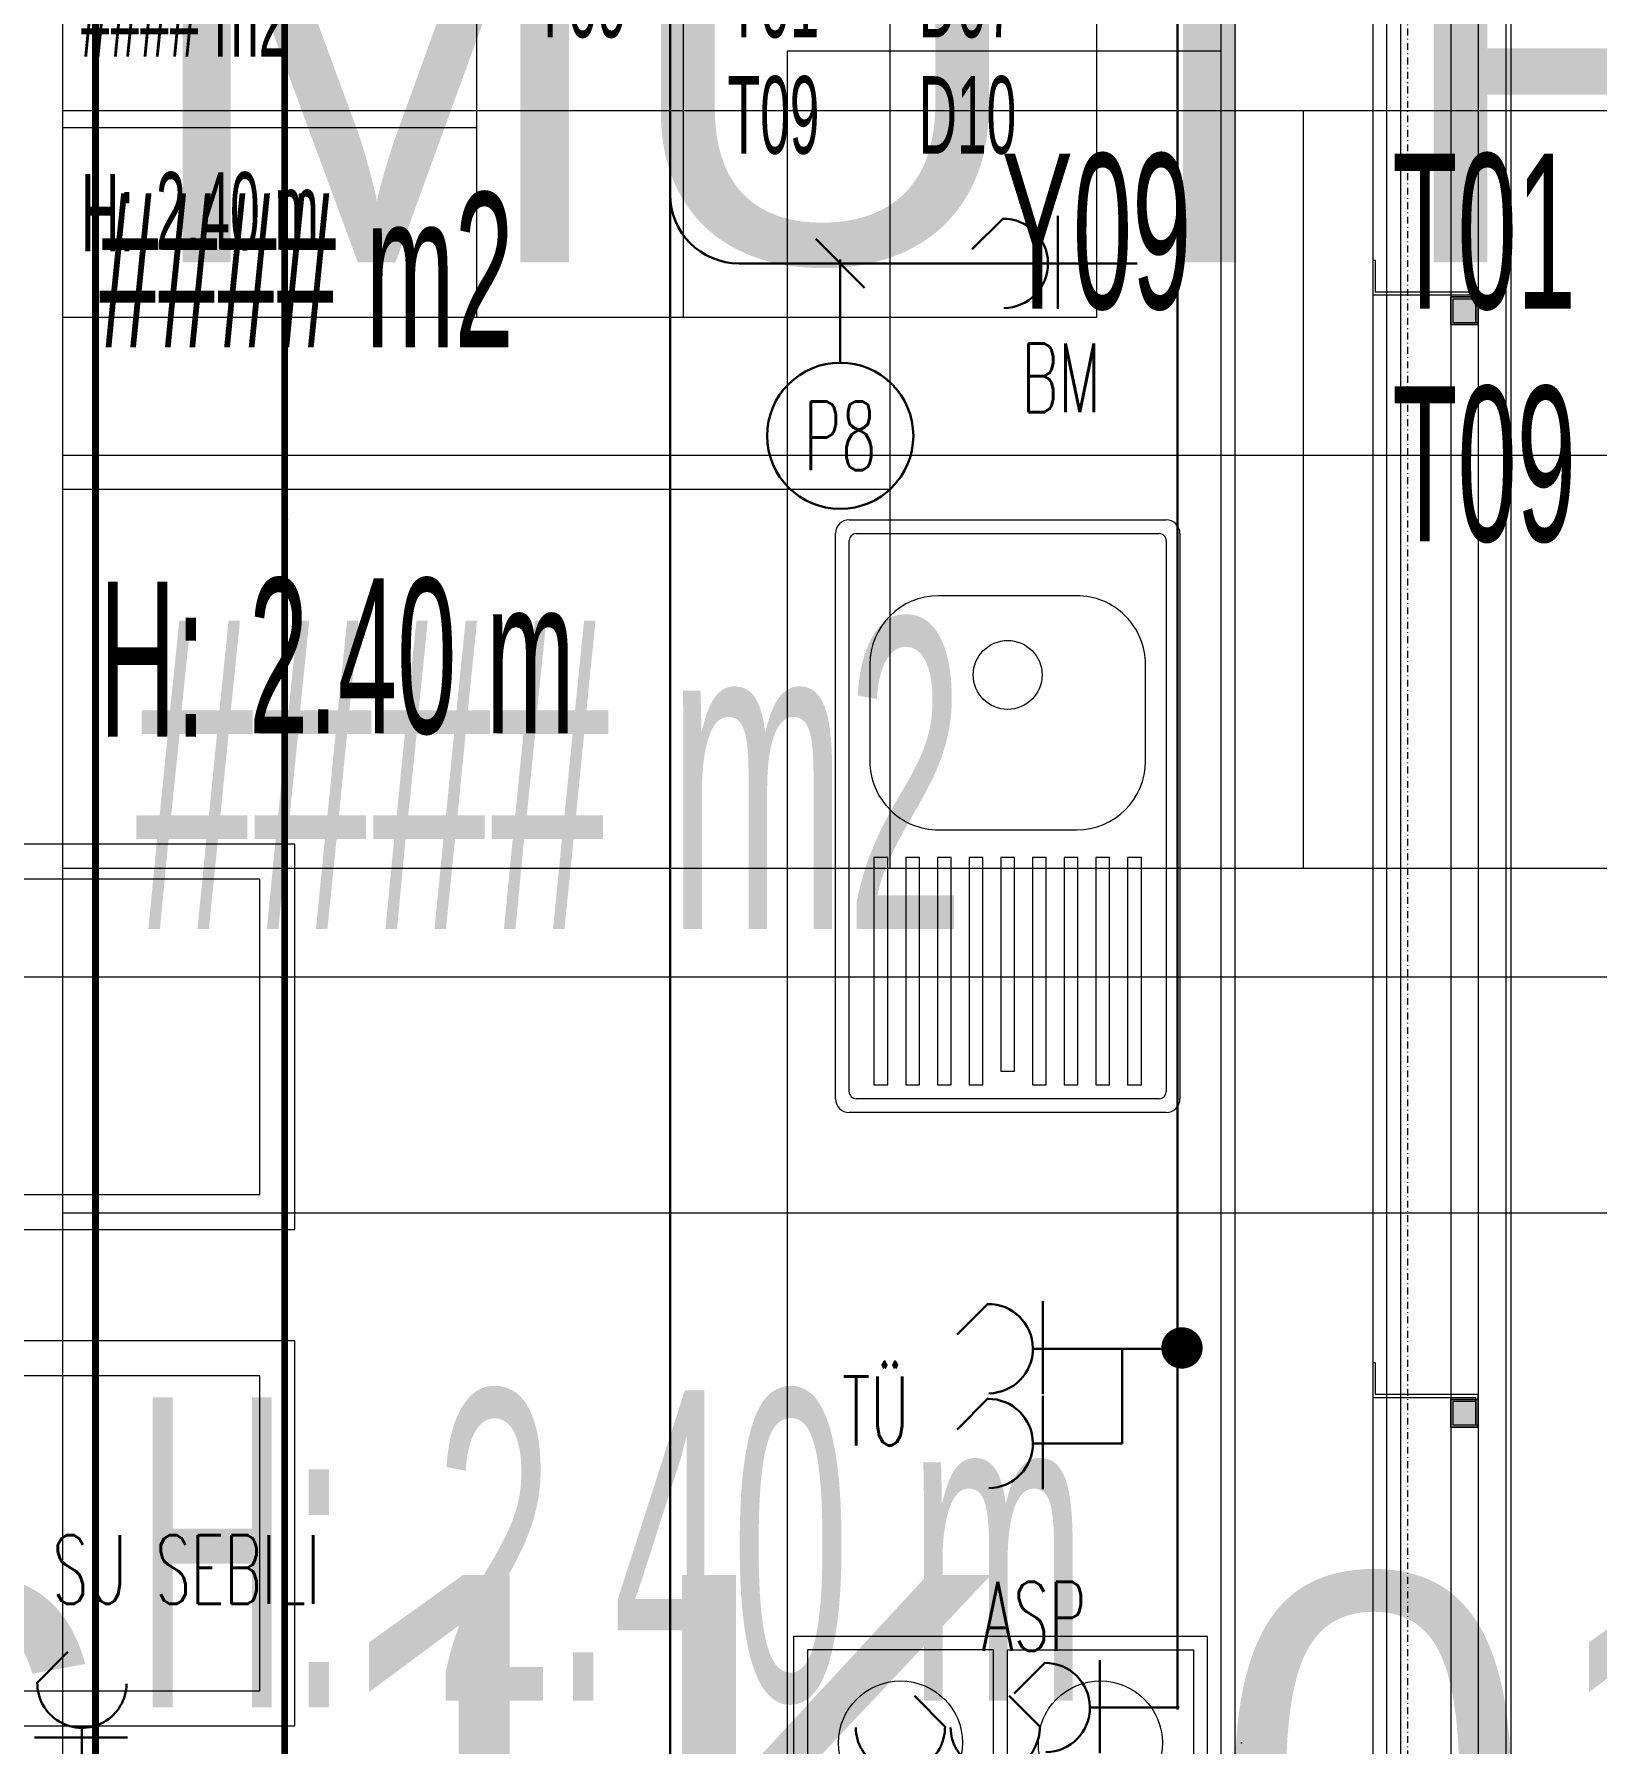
# Model space of a CAD drawing. Extents: x -9058 to 11890, y 0 to 6516.
# Drawn here: x 9660.8 to 9887.6, y 3389.7 to 3637.9 of the extents above; entities that cross this region are included whole.
import ezdxf
from ezdxf.enums import TextEntityAlignment as Align

# ---------------------------------------------------------------- set-up
doc = ezdxf.new("R2010")
doc.units = 0
doc.header["$MEASUREMENT"] = 0
for name, pattern in [('DASHDOT', [1, 0.5, -0.25, 0, -0.25]), ('HIDDEN', [0.375, 0.25, -0.125]), ('HIDDEN2', [4.7625, 3.175, -1.5875])]:
    doc.linetypes.add(name, pattern=pattern)
doc.layers.get('0').update_dxf_attribs({"color": 9, "lineweight": 9})
for name, color, linetype, lineweight in [('00', 9, 'Continuous', 9), ('05', 9, 'Continuous', 9), ('05V', 9, 'Continuous', 9), ('06D', 9, 'Continuous', 9), ('10', 9, 'Continuous', 9), ('14', 9, 'Continuous', 9), ('21', 9, 'Continuous', 9), ('21_mahal200', 9, 'Continuous', 9), ('21_mahal200 @ 10 (1)', 9, 'Continuous', 9), ('21_mahal200 @ 10 (2)', 9, 'Continuous', 9), ('21_mahal200 @ 20', 9, 'Continuous', 9), ('21_mahal200 @ 5 (1)', 9, 'Continuous', 9), ('21_mahal200 @ 5 (2)', 9, 'Continuous', 9), ('24', 9, 'DASHDOT', 9), ('33', 9, 'BATTING', 9), ('40A', 9, 'Continuous', 9), ('E-KABLO', 7, 'Continuous', 30), ('E-KAPAKLI PRİZ', 7, 'Continuous', 30), ('E-LINYE', 7, 'Continuous', 30)]:
    doc.layers.add(name, color=color, linetype=linetype, lineweight=lineweight)
doc.styles.add('Arial', font='arial.ttf', dxfattribs={"height": 2.5})
doc.styles.add('E-YAZI', font='txttw.shx')
doc.styles.add('MuuM_TEXT-STANDART', font='ARIALN.TTF')
doc.linetypes.add('BATTING', pattern='A,0.0001,-0.1,[134,ltypeshp.shx,S=0.1,R=0,X=-0.1,Y=0],-0.2,[134,ltypeshp.shx,S=0.1,R=180,X=0.1,Y=0],-0.1', length=0.4001)
doc.dimstyles.new('MuuM_Annotative', dxfattribs={"dimscale": 0.1, "dimtxt": 2, "dimasz": 1, "dimexe": 1, "dimexo": 1, "dimgap": 1, "dimtad": 1, "dimdec": 1, "dimrnd": 0.5, "dimdsep": 46, "dimtxsty": 'MuuM_TEXT-STANDART', "dimblk": 'ARCHTICK', "dimcen": 0, "dimdle": 0.15, "dimclrd": 256, "dimclre": 256, "dimclrt": 256, "dimadec": 0, "dimazin": 0, "dimtfac": 5, "dimtdec": 1, "dimtix": 1, "dimtmove": 2, "dimatfit": 3, "dimldrblk": 'DOT', "dimfxl": 3, "dimfxlon": 1, "dimtolj": 1, "dimlwd": -1, "dimlwe": -1, "dimarcsym": 0})

# ---------------------------------------------------------------- blocks, each defined once
blk = doc.blocks.new('p-audi-conference')
for points in [[(432.36, 271.8), (488.24, 271.8), (488.24, 221), (432.36, 221)], [(504.42, 271.8), (560.3, 271.8), (560.3, 221), (504.42, 221)], [(437.44, 266.72), (483.16, 266.72), (483.16, 221), (437.44, 221)], [(509.5, 266.72), (555.22, 266.72), (555.22, 221), (509.5, 221)]]:
    blk.add_lwpolyline(points, close=True)
blk = doc.blocks.new('p_eviye')
at = {"linetype": 'Continuous'}
for p, q in [((-41, 0), (41, 0)), ((-43, -48), (-43, -2)), ((-40, -2), (40, -2)), ((43, -2), (43, -48)), ((-41, -47), (-41, -3)), ((41, -3), (41, -47)), ((22, -5), (8, -5)), ((-2, -15), (-2, -35)), ((32, -35), (32, -15)), ((8, -45), (22, -45)), ((40, -48), (-40, -48)), ((41, -50), (-41, -50))]:
    blk.add_line(p, q, dxfattribs=at)
blk.add_lwpolyline([(43, 79.43), (43, 79.43, -0.414214)], format="xyb", dxfattribs=at)
for points in [[(-6, -5.6), (-39, -5.6), (-39, -7.6), (-6, -7.6)], [(-6, -10.2), (-39, -10.2), (-39, -12.2), (-6, -12.2)], [(-6, -14.8), (-39, -14.8), (-39, -16.8), (-6, -16.8)], [(-6, -19.4), (-39, -19.4), (-39, -21.4), (-6, -21.4)], [(-6, -24), (-37, -24), (-37, -26), (-6, -26)], [(-6, -28.6), (-39, -28.6), (-39, -30.6), (-6, -30.6)], [(-6, -33.2), (-39, -33.2), (-39, -35.2), (-6, -35.2)], [(-6, -37.8), (-39, -37.8), (-39, -39.8), (-6, -39.8)], [(-6, -42.4), (-39, -42.4), (-39, -44.4), (-6, -44.4)]]:
    blk.add_lwpolyline(points, close=True, dxfattribs=at)
blk.add_circle((20.5, -25), 5, dxfattribs=at)
for centre, radius, start, end in [((-41, -2), 2, 90, 180), ((-40, -3), 1, 90, 180), ((40, -3), 1, 0, 90), ((41, -2), 2, 0, 90), ((8, -15), 10, 90, 180), ((22, -15), 10, 0, 90), ((8, -35), 10, 180, 270), ((22, -35), 10, 270, 0), ((-40, -47), 1, 180, 270), ((40, -47), 1, 270, 0), ((-41, -48), 2, 180, 270), ((41, -48), 2, 270, 0)]:
    blk.add_arc(centre, radius, start, end, dxfattribs=at)
blk = doc.blocks.new('m-mu-ocak01-p')
for points in [[(-16.5, 5), (-16.5, 65), (14.5, 65), (14.5, 5)], [(12.5, 36), (12.5, 63), (-14.5, 63), (-14.5, 36)], [(12.5, 34), (12.5, 7), (-14.5, 7), (-14.5, 34)]]:
    blk.add_lwpolyline(points, close=True)
for centre in [(-1, 49.5), (-1, 20.5)]:
    blk.add_circle(centre, 9)
blk.add_point((-1, 0))
blk = doc.blocks.new('p-mutfak-vit')
at = {"layer": '05V'}
blk.add_lwpolyline([(0, 265), (-63, 265), (-63, 0), (0, 0)], close=True, dxfattribs=at)
at = {"layer": '05V', "rotation": 89.99999999999999}
blk.add_blockref('p_eviye', (-56, 154), dxfattribs=at)
at = {"layer": '05V', "linetype": 'Continuous', "rotation": 90}
blk.add_blockref('m-mu-ocak01-p', (2.95, 20.5), dxfattribs=at)
blk = doc.blocks.new('p-s-profil')
at = {"layer": '10'}
blk.add_lwpolyline([(9, 15.3), (4.6, 15.3), (4.6, 0.4), (0, 0.4), (0, 0), (5, 0), (5, 14.9), (9, 14.9), (9, 15.3)], dxfattribs=at)
blk.add_lwpolyline([(9, 15.3), (4.6, 15.3), (4.6, 0.4), (0, 0.4), (0, 0), (5, 0), (5, 14.9), (9, 14.9), (9, 15.3)], dxfattribs=at)
blk = doc.blocks.new('p-kutu_profil_40x40')
h = blk.add_hatch(color=256)
h.dxf.hatch_style = 1
h.paths.add_polyline_path([(0, 0), (4, 0), (4, 4), (0, 4)])
h = blk.add_hatch(color=255)
h.dxf.hatch_style = 1
h.paths.add_polyline_path([(0, 0), (4, 0), (4, 4), (0, 4)])
blk.add_lwpolyline([(0, 0), (4, 0), (4, 4), (0, 4)], close=True)
at = {"layer": '10'}
for points in [[(0, 4), (4, 4), (4, 0), (0, 0)], [(0, 4), (4, 4), (4, 0), (0, 0)], [(0, 0), (4, 0), (4, 4), (0, 4)], [(0.3, 3.7), (3.7, 3.7), (3.7, 0.3), (0.3, 0.3)], [(0.3, 3.7), (3.7, 3.7), (3.7, 0.3), (0.3, 0.3)]]:
    blk.add_lwpolyline(points, close=True, dxfattribs=at)
blk = doc.blocks.new('_ArchTick')
at = {"color": 0, "linetype": 'ByBlock', "const_width": 0.15}
blk.add_lwpolyline([(-0.5, -0.5), (0.5, 0.5)], dxfattribs=at)
blk = doc.blocks.new('_Dot')
at = {"color": 0, "linetype": 'ByBlock', "lineweight": -2}
blk.add_line((-0.5, 0), (-1, 0), dxfattribs=at)
at = {"color": 0, "linetype": 'ByBlock', "const_width": 0.5}
blk.add_lwpolyline([(-0.25, 0, 1), (0.25, 0, 1)], format="xyb", close=True, dxfattribs=at)
blk = doc.blocks.new('0a_roomno2')
blk.add_lwpolyline([(30, -16), (0, -16), (0, 0), (30, 0)], close=True)
for points in [[(0, 0), (30, 0)], [(0, -5), (30, -5)], [(12, -5), (12, -16)], [(18, -5), (18, -16)], [(24, -5), (24, -16)], [(12, -10.5), (0, -10.5)]]:
    blk.add_lwpolyline(points)
at = {"layer": '40A'}
blk.add_lwpolyline([(0, 0), (30, 0)], dxfattribs=at)
at = {"style": 'MuuM_TEXT-STANDART', "width": 0.6}
blk.add_text('H:', height=2.25, dxfattribs=at).set_placement((0.525, -12.962), align=Align.MIDDLE_LEFT)
at = {"style": 'Arial'}
blk.add_attdef('ODANO', (0, 1.505), '', height=3, dxfattribs=at)
blk.add_attdef('MEKANADI', text='', height=3, dxfattribs=at).set_placement((0.525, -4.75), align=Align.BOTTOM_LEFT)
at = {"style": 'MuuM_TEXT-STANDART', "width": 0.6}
for tag, p in [('YER01', (15, -7)), ('TAVAN01', (20.625, -7)), ('DUVAR01', (26.25, -7)), ('YER02', (15, -10.375)), ('TAVAN02', (20.625, -10.375)), ('DUVAR02', (26.25, -10.375)), ('YER03', (15, -13.75)), ('TAVAN03', (20.625, -13.75)), ('DUVAR03', (26.25, -13.75))]:
    blk.add_attdef(tag, text='', height=2.25, dxfattribs=at).set_placement(p, align=Align.MIDDLE_CENTER)
at = {"style": 'MuuM_TEXT-STANDART'}
blk.add_attdef('M2', text='', height=2.25, dxfattribs=at).set_placement((1.323, -7.805), align=Align.MIDDLE_LEFT)
at = {"style": 'MuuM_TEXT-STANDART', "width": 0.6}
blk.add_attdef('TEMIZTAVANYUKSEKLIGI', text='', height=2.25, dxfattribs=at).set_placement((2.7, -13.162), align=Align.MIDDLE_LEFT)
blk = doc.blocks.new('*U1286')
at = {"layer": '21_mahal200 @ 10 (1)'}
ref = blk.add_blockref('0a_roomno2', (9664.96, 3676.76), dxfattribs=dict(at, xscale=10, yscale=10, zscale=10))
ref.add_attrib('M2', '#### m2', dxfattribs={"layer": '0', "height": 22.5, "style": 'MuuM_TEXT-STANDART', "width": 0.6}).set_placement((9670.21, 3603.64), align=Align.MIDDLE_LEFT)
ref.add_attrib('TEMIZTAVANYUKSEKLIGI', '2.40 m', dxfattribs={"layer": '0', "height": 22.5, "style": 'MuuM_TEXT-STANDART', "width": 0.6}).set_placement((9691.96, 3547.64), align=Align.MIDDLE_LEFT)
ref.add_attrib('YER01', 'Y09', dxfattribs={"layer": '0', "height": 22.5, "style": 'MuuM_TEXT-STANDART', "width": 0.6}).set_placement((9814.96, 3609.26), align=Align.MIDDLE_CENTER)
ref.add_attrib('TAVAN01', 'T01', dxfattribs={"layer": '0', "height": 22.5, "style": 'MuuM_TEXT-STANDART', "width": 0.6}).set_placement((9871.21, 3609.26), align=Align.MIDDLE_CENTER)
ref.add_attrib('TAVAN02', 'T09', dxfattribs={"layer": '0', "height": 22.5, "style": 'MuuM_TEXT-STANDART', "width": 0.6}).set_placement((9871.21, 3575.51), align=Align.MIDDLE_CENTER)
at = {"layer": '21_mahal200 @ 10 (2)'}
ref = blk.add_blockref('0a_roomno2', (9664.96, 3676.76), dxfattribs=dict(at, xscale=10, yscale=10, zscale=10))
ref.add_attrib('M2', '#### m2', dxfattribs={"layer": '0', "height": 22.5, "style": 'MuuM_TEXT-STANDART', "width": 0.6}).set_placement((9670.21, 3603.64), align=Align.MIDDLE_LEFT)
ref.add_attrib('TEMIZTAVANYUKSEKLIGI', '2.40 m', dxfattribs={"layer": '0', "height": 22.5, "style": 'MuuM_TEXT-STANDART', "width": 0.6}).set_placement((9691.96, 3547.64), align=Align.MIDDLE_LEFT)
ref.add_attrib('YER01', 'Y09', dxfattribs={"layer": '0', "height": 22.5, "style": 'MuuM_TEXT-STANDART', "width": 0.6}).set_placement((9814.96, 3609.26), align=Align.MIDDLE_CENTER)
ref.add_attrib('TAVAN01', 'T01', dxfattribs={"layer": '0', "height": 22.5, "style": 'MuuM_TEXT-STANDART', "width": 0.6}).set_placement((9871.21, 3609.26), align=Align.MIDDLE_CENTER)
ref.add_attrib('TAVAN02', 'T09', dxfattribs={"layer": '0', "height": 22.5, "style": 'MuuM_TEXT-STANDART', "width": 0.6}).set_placement((9871.21, 3575.51), align=Align.MIDDLE_CENTER)
at = {"layer": '21_mahal200 @ 20'}
ref = blk.add_blockref('0a_roomno2', (9664.96, 3676.76), dxfattribs=dict(at, xscale=20, yscale=20, zscale=20))
ref.add_attrib('MEKANADI', 'MUTFAK', dxfattribs={"layer": '0', "height": 60, "style": 'Arial'}).set_placement((9675.46, 3586.76), align=Align.BOTTOM_LEFT)
ref.add_attrib('M2', '#### m2', dxfattribs={"layer": '0', "height": 45, "style": 'MuuM_TEXT-STANDART', "width": 0.6}).set_placement((9675.46, 3530.51), align=Align.MIDDLE_LEFT)
ref.add_attrib('TEMIZTAVANYUKSEKLIGI', '2.40 m', dxfattribs={"layer": '0', "height": 45, "style": 'MuuM_TEXT-STANDART', "width": 0.6}).set_placement((9718.96, 3418.53), align=Align.MIDDLE_LEFT)
at = {"layer": '21_mahal200 @ 5 (1)'}
ref = blk.add_blockref('0a_roomno2', (9664.96, 3676.76), dxfattribs=dict(at, xscale=5, yscale=5, zscale=5))
ref.add_attrib('ODANO', ' PRS-1K05', (9664.96, 3685.54), dxfattribs={"layer": '0', "height": 15, "style": 'Arial'})
ref.add_attrib('MEKANADI', 'MUTFAK', dxfattribs={"layer": '0', "height": 15, "style": 'Arial'}).set_placement((9667.58, 3654.26), align=Align.BOTTOM_LEFT)
ref.add_attrib('M2', '#### m2', dxfattribs={"layer": '0', "height": 11.25, "style": 'MuuM_TEXT-STANDART', "width": 0.6}).set_placement((9667.58, 3640.2), align=Align.MIDDLE_LEFT)
ref.add_attrib('TEMIZTAVANYUKSEKLIGI', '2.40 m', dxfattribs={"layer": '0', "height": 11.25, "style": 'MuuM_TEXT-STANDART', "width": 0.6}).set_placement((9678.46, 3612.2), align=Align.MIDDLE_LEFT)
ref.add_attrib('YER01', 'Y09', dxfattribs={"layer": '0', "height": 11.25, "style": 'MuuM_TEXT-STANDART', "width": 0.6}).set_placement((9739.96, 3643.01), align=Align.MIDDLE_CENTER)
ref.add_attrib('TAVAN01', 'T01', dxfattribs={"layer": '0', "height": 11.25, "style": 'MuuM_TEXT-STANDART', "width": 0.6}).set_placement((9768.08, 3643.01), align=Align.MIDDLE_CENTER)
ref.add_attrib('DUVAR01', 'D07', dxfattribs={"layer": '0', "height": 11.25, "style": 'MuuM_TEXT-STANDART', "width": 0.6}).set_placement((9796.21, 3643.01), align=Align.MIDDLE_CENTER)
ref.add_attrib('TAVAN02', 'T09', dxfattribs={"layer": '0', "height": 11.25, "style": 'MuuM_TEXT-STANDART', "width": 0.6}).set_placement((9768.08, 3626.14), align=Align.MIDDLE_CENTER)
ref.add_attrib('DUVAR02', 'D10', dxfattribs={"layer": '0', "height": 11.25, "style": 'MuuM_TEXT-STANDART', "width": 0.6}).set_placement((9796.21, 3626.14), align=Align.MIDDLE_CENTER)
at = {"layer": '21_mahal200 @ 5 (2)'}
ref = blk.add_blockref('0a_roomno2', (9664.96, 3676.76), dxfattribs=dict(at, xscale=5, yscale=5, zscale=5))
ref.add_attrib('ODANO', ' PRS-1K05', (9664.96, 3685.54), dxfattribs={"layer": '0', "height": 15, "style": 'Arial'})
ref.add_attrib('MEKANADI', 'MUTFAK', dxfattribs={"layer": '0', "height": 15, "style": 'Arial'}).set_placement((9667.58, 3654.26), align=Align.BOTTOM_LEFT)
ref.add_attrib('M2', '#### m2', dxfattribs={"layer": '0', "height": 11.25, "style": 'MuuM_TEXT-STANDART', "width": 0.6}).set_placement((9667.58, 3640.2), align=Align.MIDDLE_LEFT)
ref.add_attrib('TEMIZTAVANYUKSEKLIGI', '2.40 m', dxfattribs={"layer": '0', "height": 11.25, "style": 'MuuM_TEXT-STANDART', "width": 0.6}).set_placement((9678.46, 3612.2), align=Align.MIDDLE_LEFT)
ref.add_attrib('YER01', 'Y09', dxfattribs={"layer": '0', "height": 11.25, "style": 'MuuM_TEXT-STANDART', "width": 0.6}).set_placement((9739.96, 3643.01), align=Align.MIDDLE_CENTER)
ref.add_attrib('TAVAN01', 'T01', dxfattribs={"layer": '0', "height": 11.25, "style": 'MuuM_TEXT-STANDART', "width": 0.6}).set_placement((9768.08, 3643.01), align=Align.MIDDLE_CENTER)
ref.add_attrib('DUVAR01', 'D07', dxfattribs={"layer": '0', "height": 11.25, "style": 'MuuM_TEXT-STANDART', "width": 0.6}).set_placement((9796.21, 3643.01), align=Align.MIDDLE_CENTER)
ref.add_attrib('TAVAN02', 'T09', dxfattribs={"layer": '0', "height": 11.25, "style": 'MuuM_TEXT-STANDART', "width": 0.6}).set_placement((9768.08, 3626.14), align=Align.MIDDLE_CENTER)
ref.add_attrib('DUVAR02', 'D10', dxfattribs={"layer": '0', "height": 11.25, "style": 'MuuM_TEXT-STANDART', "width": 0.6}).set_placement((9796.21, 3626.14), align=Align.MIDDLE_CENTER)
blk = doc.blocks.new('*U1287')
at = {"layer": '21_mahal200 @ 20'}
ref = blk.add_blockref('0a_roomno2', (9477.8, 3319.13), dxfattribs=dict(at, xscale=20, yscale=20, zscale=20))
ref.add_attrib('ODANO', ' PRS-1K-01', (9477.8, 3354.23), dxfattribs={"layer": '0', "height": 60, "style": 'Arial'})
blk = doc.blocks.new('100_KAPAKLI PRİZ')
at = {"layer": 'E-KAPAKLI PRİZ', "color": 4}
for p, q in [((1.216, 3.6), (0.379, 4.438)), ((0, 2.4), (0, 0)), ((-1.223, 2.136), (1.279, 2.136))]:
    blk.add_line(p, q, dxfattribs=at)
blk.add_arc((0, 3.6), 1.2, 180.7551, 0.7551, dxfattribs=at)

msp = doc.modelspace()

# ---------------------------------------------------------------- linework, layer by layer
at = {"layer": '00'}
msp.add_lwpolyline([(9835.06, 3725.87), (9855.06, 3725.87), (9855.06, 3299.87), (9835.06, 3299.87), (9835.06, 3725.87), (9835.06, 3725.87)], dxfattribs=at)
at = {"layer": '06D'}
for points in [[(9866.36, 3796.72), (9866.36, 3299.87)], [(9870.36, 3796.72), (9870.36, 3299.87)], [(9855.06, 3785.87), (9855.06, 3299.47)], [(9859.06, 3785.87), (9859.06, 3299.87)]]:
    msp.add_lwpolyline(points, dxfattribs=at)
at = {"layer": '10'}
for points in [[(9874.36, 3791.72), (9874.36, 3304.87)], [(9875.06, 3791.72), (9875.06, 3304.87)]]:
    msp.add_lwpolyline(points, dxfattribs=at)
at = {"layer": '14'}
msp.add_lwpolyline([(9833.06, 3370.37), (9833.06, 3723.87), (9795.06, 3723.87)], dxfattribs=at)
at = {"layer": '21', "linetype": 'HIDDEN2', "ltscale": 0.1, "const_width": 1}
for points in [[(9697.13, 3867.87), (9906.02, 3867.87), (9906.02, 3346.4), (9697.13, 3346.4)], [(9308.1, 3651.73), (9669.69, 3651.73), (9669.69, 3346.4), (9308.1, 3346.4)]]:
    msp.add_lwpolyline(points, close=True, dxfattribs=at)
at = {"layer": '24', "ltscale": 2}
for points in [[(9755.06, 4008.37), (9755.06, 3968.37), (9855.06, 3968.37), (9855.06, 2535.87)], [(9960.06, 4008.37), (9960.06, 3968.37), (9860.06, 3968.37), (9860.06, 2535.87)]]:
    msp.add_lwpolyline(points, dxfattribs=at)
at = {"layer": '33', "ltscale": 0.2, "flags": 128}
msp.add_lwpolyline([(9857.06, 3299.87), (9857.06, 3787.87), (9795.06, 3787.87)], dxfattribs=at)
at = {"layer": 'E-KABLO', "color": 6}
for p, q in [((9826.69, 3711.51), (9826.69, 3394.72)), ((9753.07, 3372.74), (9753.07, 3691.51)), ((9809.33, 3604.59), (9763.07, 3604.59)), ((9818.68, 3433.33), (9818.68, 3447.09)), ((9818.68, 3447.09), (9826.69, 3447.09))]:
    msp.add_line(p, q, dxfattribs=at)
at = {"layer": 'E-KABLO', "color": 7, "linetype": 'Continuous'}
msp.add_line((9777.76, 3590.18), (9777.76, 3605.14), dxfattribs=at)
at = {"layer": 'E-KABLO', "color": 4, "linetype": 'Continuous', "const_width": 3, "elevation": 5.3}
msp.add_lwpolyline([(9827.35, 3445.7, -1), (9827.35, 3448.7, -1)], format="xyb", close=True, dxfattribs=at)
at = {"layer": 'E-KABLO', "color": 7, "linetype": 'Continuous'}
msp.add_circle((9777.76, 3579.57), 10.61, dxfattribs=at)
at = {"layer": 'E-KABLO', "color": 6}
msp.add_arc((9763.07, 3614.59), 10, 180, 270, dxfattribs=at)
at = {"layer": 'E-LINYE', "color": 7, "linetype": 'Continuous'}
msp.add_line((9781.27, 3601.03), (9774.24, 3608.14), dxfattribs=at)

# ---------------------------------------------------------------- block references
at = {"rotation": 270}
for p in [(9855.06, 3605.02), (9855.06, 3445.02)]:
    msp.add_blockref('p-s-profil', p, dxfattribs=at)
at = {"extrusion": (0, 0, -1), "zscale": -1, "rotation": 90}
for p in [(-9866.36, 3595.72), (-9866.36, 3435.72)]:
    msp.add_blockref('p-kutu_profil_40x40', p, dxfattribs=at)
at = {"layer": '05', "xscale": -1, "rotation": 270}
msp.add_blockref('p-audi-conference', (9426.8, 2959.99), dxfattribs=at)
at = {"layer": '05V'}
msp.add_blockref('p-mutfak-vit', (9833.06, 3370.37), dxfattribs=at)
at = {"layer": '21_mahal200', "color": 6, "linetype": 'HIDDEN'}
for name in ['*U1286', '*U1287']:
    msp.add_blockref(name, (0, 0), dxfattribs=at)
at = {"layer": 'E-KAPAKLI PRİZ', "xscale": 5.399999999999999, "yscale": 5.399999999999999, "zscale": 5.399999999999999, "rotation": 90.00000000000001}
for p in [(9820.87, 3604.59), (9818.68, 3447.09), (9818.68, 3433.33), (9826.95, 3395)]:
    msp.add_blockref('100_KAPAKLI PRİZ', p, dxfattribs=at)
at = {"layer": 'E-KAPAKLI PRİZ', "yscale": 5.399999999999999, "zscale": 5.399999999999999}
for p, xscale in [((9667.72, 3379.11), -5.399999999999999), ((9786.49, 3372.74), 5.399999999999999), ((9800.25, 3372.74), 5.399999999999999)]:
    msp.add_blockref('100_KAPAKLI PRİZ', p, dxfattribs=dict(at, xscale=xscale))

# ---------------------------------------------------------------- texts
at = {"layer": 'E-KABLO', "color": 3, "linetype": 'Continuous', "style": 'E-YAZI', "width": 0.6}
for s, p in [('BM', (9809.82, 3587.99)), ('P8', (9777.76, 3579.57)), ('TÜ', (9782.9, 3438.06)), ('SU SEBILI', (9682.88, 3415.04)), ('ASP', (9805.88, 3408.25))]:
    msp.add_text(s, height=10, dxfattribs=at).set_placement(p, align=Align.MIDDLE_CENTER)

# ---------------------------------------------------------------- leaders
at = {"layer": '21_mahal200'}
msp.add_leader([(9569.06, 3501.07), (10001.36, 3501.07)], dimstyle='MuuM_Annotative', override={"dimscale": 0, "dimasz": 2}, dxfattribs=at)

doc.saveas('drawing.dxf')
